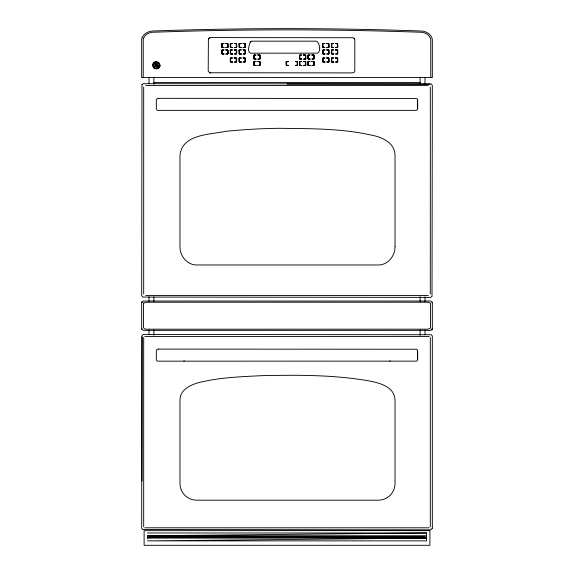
<?xml version="1.0" encoding="UTF-8"?>
<svg xmlns="http://www.w3.org/2000/svg" width="574" height="574" viewBox="0 0 574 574"><rect width="100%" height="100%" fill="white"/><g stroke="black" fill="none" stroke-linecap="round" stroke-linejoin="round"><path stroke-width="0.86" d="M224.039 54.049L221.987 53.942L222.116 50.426L224.039 49.859L221.708 50.261L221.708 53.647L224.039 54.049L222.116 53.49L221.708 50.261L222.712 50.06L222.389 49.859M224.039 47.606L221.987 47.499L222.116 43.976L224.039 43.416L221.708 43.818L221.708 47.204L224.039 47.606L222.116 47.046L221.708 43.818L222.712 43.617L222.389 43.416M225.726 49.859L227.778 49.974L227.648 53.49L225.726 54.049L228.057 53.647L228.057 50.261L225.726 49.859L227.648 50.426L228.057 53.647L227.06 53.848L227.383 54.049M225.726 43.416L227.778 43.531L227.648 47.046L225.726 47.606L228.057 47.204L228.057 43.818L225.726 43.416L227.648 43.976L228.057 47.204L227.06 47.405L227.383 47.606M232.628 54.049L230.583 53.942L230.705 50.426L232.628 49.859L230.296 50.261L230.296 53.647L232.628 54.049L230.705 53.49L230.296 50.261L231.3 50.06L230.978 49.859M232.628 47.606L230.583 47.499L230.705 43.976L232.628 43.416L230.296 43.818L230.296 47.204L232.628 47.606L230.705 47.046L230.296 43.818L231.3 43.617L230.978 43.416M232.628 62.1L230.583 61.992L230.705 58.469L232.628 57.917L230.296 58.311L230.296 61.705L232.628 62.1L230.705 61.54L230.296 58.311L231.3 58.11L230.978 57.917M234.314 49.859L236.366 49.974L236.237 53.49L234.314 54.049L236.646 53.647L236.646 50.261L234.314 49.859L236.237 50.426L236.646 53.647L235.649 53.848L235.971 54.049M234.314 57.917L236.366 58.024L236.237 61.54L234.314 62.1L236.646 61.705L236.646 58.311L234.314 57.917L236.237 58.469L236.646 61.705L235.649 61.899L235.971 62.1M241.367 47.606L239.315 47.499L239.437 43.976L241.367 43.416L239.028 43.818L239.028 47.204L241.367 47.606L239.437 47.046L239.351 44.341L238.928 44.22L240.032 43.617M241.367 62.1L239.315 61.992L239.437 58.469L241.367 57.917L239.028 58.311L239.028 61.705L241.367 62.1L239.437 61.54L239.028 58.311L240.032 58.11L239.71 57.917M243.046 49.859L245.098 49.974L244.969 53.49L243.046 54.049L245.378 53.647L245.378 50.261L243.046 49.859L244.969 50.426L245.378 53.647L244.381 53.848L244.703 54.049M243.046 43.416L245.098 43.531L244.969 47.046L243.046 47.606L245.378 47.204L245.378 43.818L243.046 43.416L244.969 43.976L245.378 47.204L244.381 47.405L244.703 47.606M243.046 57.917L245.098 58.024L244.969 61.54L243.046 62.1L245.378 61.705L245.378 58.311L243.046 57.917L244.969 58.469L245.378 61.705L244.381 61.899L244.703 62.1M256.133 65.587L254.081 65.472L254.21 61.956L256.133 61.396L253.801 61.791L253.801 65.185L256.133 65.587L254.21 65.02L253.801 61.791L254.799 61.59L254.476 61.396M256.133 59.136L254.081 59.029L254.21 55.513L256.133 54.946L253.801 55.348L253.801 58.735L256.133 59.136L254.21 58.577L253.801 55.348L254.799 55.147L254.476 54.946M288.464 65.587L286.412 65.472L286.541 61.956L288.464 61.396L286.125 61.791L286.125 65.185L288.464 65.587L286.541 65.02L286.125 61.791L287.129 61.59L286.806 61.396M295.273 61.396L297.318 61.504L297.196 65.02L295.273 65.587L297.605 65.185L297.605 61.791L295.273 61.396L297.196 61.956L297.605 65.185L296.6 65.379L296.923 65.587M301.795 59.136L299.743 59.029L299.872 55.513L301.795 54.946L299.463 55.348L299.463 58.735L301.795 59.136L299.872 58.577L299.463 55.348L300.467 55.147L300.145 54.946M301.795 65.587L299.743 65.472L299.872 61.956L301.795 61.396L299.463 61.791L299.463 65.185L301.795 65.587L299.872 65.02L299.463 61.791L300.467 61.59L300.145 61.396M303.481 61.396L305.533 61.504L305.404 65.02L303.481 65.587L305.813 65.185L305.813 61.791L303.481 61.396L305.404 61.956L305.813 65.185L304.816 65.379L305.138 65.587M303.481 54.946L305.533 55.061L305.404 58.577L303.481 59.136L305.813 58.735L305.813 55.348L303.481 54.946L305.404 55.513L305.813 58.735L304.816 58.935L305.138 59.136M310.161 59.136L308.109 59.029L308.238 55.513L310.161 54.946L307.829 55.348L307.829 58.735L310.161 59.136L308.238 58.577L307.829 55.348L308.826 55.147L308.503 54.946M310.161 65.587L308.109 65.472L308.238 61.956L310.161 61.396L307.829 61.791L307.829 65.185L310.161 65.587L308.238 65.02L307.829 61.791L308.826 61.59L308.503 61.396M311.847 54.946L313.899 55.061L313.77 58.577L311.847 59.136L314.179 58.735L314.179 55.348L311.847 54.946L313.77 55.513L313.863 58.211L314.287 58.333L313.182 58.935M311.847 61.396L313.899 61.504L313.77 65.02L311.847 65.587L314.179 65.185L314.179 61.791L311.847 61.396L313.77 61.956L314.179 65.185L313.182 65.379L313.497 65.587M325.006 54.049L322.954 53.942L323.083 50.426L325.006 49.859L322.674 50.261L322.674 53.647L325.006 54.049L323.083 53.49L322.674 50.261L323.679 50.06L323.356 49.859M325.006 62.1L322.954 61.992L323.083 58.469L325.006 57.917L322.674 58.311L322.674 61.705L325.006 62.1L323.083 61.54L322.674 58.311L323.679 58.11L323.356 57.917M326.692 43.416L328.744 43.531L328.615 47.046L326.692 47.606L329.024 47.204L329.024 43.818L326.692 43.416L328.615 43.976L329.024 47.204L328.027 47.405L328.35 47.606M326.692 57.917L328.744 58.024L328.615 61.54L326.692 62.1L329.024 61.705L329.024 58.311L326.692 57.917L328.615 58.469L329.024 61.705L328.027 61.899L328.35 62.1M326.692 49.859L328.744 49.974L328.615 53.49L326.692 54.049L329.024 53.647L329.024 50.261L326.692 49.859L328.615 50.426L329.024 53.647L328.027 53.848L328.35 54.049M333.745 47.606L331.693 47.499L331.815 43.976L333.745 43.416L331.406 43.818L331.406 47.204L333.745 47.606L331.815 47.046L331.406 43.818L332.411 43.617L332.088 43.416M333.745 62.1L331.693 61.992L331.815 58.469L333.745 57.917L331.406 58.311L331.406 61.705L333.745 62.1L331.815 61.54L331.406 58.311L332.411 58.11L332.088 57.917M333.745 54.049L331.693 53.942L331.815 50.426L333.745 49.859L331.406 50.261L331.406 53.647L333.745 54.049L331.815 53.49L331.406 50.261L332.411 50.06L332.088 49.859M335.424 43.416L337.476 43.531L337.347 47.046L335.424 47.606L337.756 47.204L337.756 43.818L335.424 43.416L337.347 43.976L337.756 47.204L336.759 47.405L337.082 47.606M335.424 57.917L337.476 58.024L337.347 61.54L335.424 62.1L337.756 61.705L337.756 58.311L335.424 57.917L337.347 58.469L337.756 61.705L336.759 61.899L337.082 62.1M335.424 49.859L337.476 49.974L337.347 53.49L335.424 54.049L337.756 53.647L337.756 50.261L335.424 49.859L337.347 50.426L337.756 53.647L336.759 53.848L337.082 54.049M155.805 63.707L155.26 64.496L155.733 63.635M239.351 50.792L239.688 50.16L241.367 49.859L239.315 49.974L238.928 50.67L239.028 53.647L241.367 54.049L239.688 53.748L239.351 53.124M322.99 44.341L323.334 43.717L325.006 43.416L322.954 43.531L322.566 44.22L322.674 47.204L325.006 47.606L323.083 47.046L322.674 43.818L323.679 43.617L323.356 43.416M236.33 46.681L235.993 47.305L234.314 47.606L236.366 47.499L236.753 46.803L236.646 43.818L234.314 43.416L235.993 43.717L236.33 44.341M208.398 38.767L208.204 70.975L209.697 72.755L352.364 72.905L354.086 72.338L354.804 70.975L354.804 39.52L353.311 37.741L210.651 37.583L208.398 38.767L209.697 37.741M259.835 58.211L259.491 58.835L257.812 59.136L259.864 59.029L260.259 58.333L260.151 55.348L257.812 54.946L259.491 55.248L259.835 55.879M259.835 64.654L259.491 65.285L257.812 65.587L259.864 65.472L260.259 64.783L260.151 61.791L257.812 61.396L259.491 61.691L259.835 62.322M143.687 87.047L143.687 294.024M430.313 294.024L430.313 87.047M143.687 337.519L143.687 526.753M430.313 526.753L430.313 337.519M238.928 50.67L239.315 49.974L239.315 53.942L241.367 54.049M236.753 46.803L236.366 47.499L236.366 43.531L234.314 43.416M260.259 58.333L259.864 59.029L259.864 55.061L257.812 54.946M260.259 64.783L259.864 65.472L259.864 61.504L257.812 61.396M323.679 47.405L322.674 47.204L322.99 46.681M431.949 329.792L432.33 329.175L432.33 302.225L430.572 301.041L143.428 301.041L141.67 302.225L141.67 329.175L143.428 330.359L430.572 330.359L431.949 329.792L431.569 329.419M250.221 42.002C249.389 44.987 246.684 51.402 250.465 53.167L317.594 53.167C321.053 51.753 319.74 42.275 316.303 41.156L251.764 41.156L250.221 42.002L251.161 41.314M141.67 329.124L142.051 328.715M431.949 302.685L432.33 302.276M239.028 43.818L239.71 43.416M313.497 59.136L314.179 58.735M322.674 47.204L323.356 47.606M426.504 532.981L147.496 535.75L147.496 538.103L149.742 537.242L424.258 537.242L426.504 538.103L147.496 540.866L426.504 540.866L426.504 532.981L147.496 532.981M424.258 536.611L426.504 535.75L147.496 535.75L149.742 536.611L424.258 536.611L424.258 537.242M144.727 336.472L429.273 336.472M429.273 527.8L144.727 527.8M221.987 47.499L222.712 47.405M230.583 47.499L231.3 47.405M239.315 47.499L240.032 47.405M227.06 50.06L227.778 49.974M235.649 50.06L236.366 49.974M244.381 50.06L245.098 49.974M259.147 55.147L259.864 55.061M331.693 47.499L332.411 47.405M230.583 61.992L231.3 61.899M328.027 50.06L328.744 49.974M239.315 61.992L240.032 61.899M336.759 50.06L337.476 49.974M304.816 55.147L305.533 55.061M313.182 55.147L313.899 55.061M254.081 65.472L254.799 65.379M286.412 65.472L287.129 65.379M322.954 61.992L323.679 61.899M299.743 65.472L300.467 65.379M331.693 61.992L332.411 61.899M308.109 65.472L308.826 65.379M227.06 43.617L227.778 43.531M235.649 43.617L236.366 43.531M244.381 43.617L245.098 43.531M221.987 53.942L222.712 53.848M230.583 53.942L231.3 53.848M239.315 53.942L240.032 53.848M328.027 43.617L328.744 43.531M336.759 43.617L337.476 43.531M235.649 58.11L236.366 58.024M244.381 58.11L245.098 58.024M254.081 59.029L254.799 58.935M259.147 61.59L259.864 61.504M322.954 53.942L323.679 53.848M331.693 53.942L332.411 53.848M299.743 59.029L300.467 58.935M308.109 59.029L308.826 58.935M296.6 61.59L297.318 61.504M328.027 58.11L328.744 58.024M304.816 61.59L305.533 61.504M336.759 58.11L337.476 58.024M313.182 61.59L313.899 61.504M153.882 82.434L420.118 82.434M287 84.055L430.048 84.055M145.667 85.562L428.333 85.562M145.667 295.517L428.333 295.517M147.496 538.103L426.504 538.103M331.693 43.531L332.411 43.617M322.954 43.531L323.679 43.617M336.759 53.848L337.476 53.942M328.027 53.848L328.744 53.942M230.583 43.531L231.3 43.617M221.987 43.531L222.712 43.617M331.693 58.024L332.411 58.11M322.954 58.024L323.679 58.11M304.816 58.935L305.533 59.029M244.381 53.848L245.098 53.942M308.109 61.504L308.826 61.59M299.743 61.504L300.467 61.59M235.649 53.848L236.366 53.942M227.06 53.848L227.778 53.942M286.412 61.504L287.129 61.59M239.315 58.024L240.032 58.11M230.583 58.024L231.3 58.11M254.081 61.504L254.799 61.59M336.759 47.405L337.476 47.499M328.027 47.405L328.744 47.499M331.693 49.974L332.411 50.06M322.954 49.974L323.679 50.06M308.109 55.061L308.826 55.147M244.381 47.405L245.098 47.499M299.743 55.061L300.467 55.147M227.06 47.405L227.778 47.499M336.759 61.899L337.476 61.992M328.027 61.899L328.744 61.992M230.583 49.974L231.3 50.06M221.987 49.974L222.712 50.06M254.081 55.061L254.799 55.147M313.182 65.379L313.899 65.472M304.816 65.379L305.533 65.472M296.6 65.379L297.318 65.472M244.381 61.899L245.098 61.992M235.649 61.899L236.366 61.992M209.697 72.755L210.651 72.905M155.152 68.564C168.196 67.567 150.381 54.724 153.466 67.56M154.04 67.911L154.564 68.292M142.051 301.637L142.431 301.981M431.949 328.715L432.33 329.124M141.67 302.276L142.051 302.685M354.086 38.149L354.61 38.767M153.244 66.907C154.858 71.119 161.588 67.919 159.658 63.944C158.166 59.753 151.357 62.157 152.835 66.354M430.765 77.555L430.765 39.599C430.12 35.337 425.894 32.711 421.868 32.288C331.994 29.073 242.006 29.073 152.132 32.288C148.106 32.711 143.88 35.337 143.235 39.599L143.235 77.555M425.004 77.555L425.004 83.818M425.004 296.894L425.004 301.372M425.004 330.021L425.004 334.498M420.118 77.555L420.118 84.227M420.118 296.679L420.118 301.486M420.118 329.914L420.118 335.238M417.52 100.35L417.52 108.522M417.52 351.109L417.52 359.288M389.933 360.709L389.933 361.304M184.067 360.709L184.067 361.304M153.882 77.555L153.882 84.227M153.882 297.045L153.882 301.486M153.882 329.914L153.882 335.238M149.742 536.611L149.742 537.242M148.996 77.555L148.996 83.818M148.996 296.894L148.996 301.372M148.996 330.021L148.996 334.498M142.015 336.737L142.015 480.99M154.664 66.57C155.647 67.538 155.855 64.245 154.664 66.57M154.442 64.13C156.264 65.666 155.037 64.898 154.392 66.936L155.367 67.05L156.049 65.371L156.932 64.819L156.437 66.627L157.864 67.05L158.245 65.888L157.348 65.551C156.774 67.696 157.95 64.726 157.907 66.555L157.068 66.799L156.767 65.615C158.022 65.034 157.75 64.195 157.283 63.42L156.035 65.034L156.257 64.188L155.253 64.826L156.049 63.944L155.576 63.391C154.693 65.049 154.98 63.8 154.442 64.13M159.536 65.307L159.364 66.34L159.335 65.027L158.826 65.013L159.12 66.268L158.331 67.804C158.338 68.93 153.997 68.241 155.92 68.464C157.003 68.737 156.846 67.251 155.977 68.105C153.107 69.519 152.734 61.683 153.452 65.752C153.143 62.014 158.237 60.478 159.536 65.307M395.027 246.734C395.192 255.846 387.959 264.973 378.467 264.98L196.53 264.98C187.038 264.973 179.813 255.846 179.978 246.734L179.978 155.604C181.657 134.065 210.084 134.603 225.697 131.338A614.732 614.732 0 0 1 278.29 128.303C309.558 128.691 341.415 128.26 372.074 135.277C382.6 137.222 395.17 143.199 395.027 155.604L395.027 246.734M180.401 396.526L179.978 400.2L179.978 483.516A16.711 16.711 0 0 0 186.184 496.532L189.255 498.505L192.735 499.76L196.53 500.198L378.467 500.198L382.262 499.76L385.75 498.505L388.82 496.532A16.711 16.711 0 0 0 395.027 483.516L395.027 400.2C394.647 386.553 379.299 382.822 368.393 380.806C332.927 374.671 296.615 374.915 260.74 375.705C239.473 376.781 217.969 377.599 197.262 383.009C190.381 385.24 182.424 388.914 180.401 396.526M157.577 63.743L157.154 64.338L157.577 63.743M142.072 37.848L141.67 39.477L141.67 77.555L432.33 77.555L432.33 39.477C431.591 34.569 426.712 31.541 422.084 31.053C332.066 27.839 241.934 27.839 151.916 31.053C147.812 31.541 143.593 33.801 142.072 37.848M141.979 84.679L141.67 295.567L142.582 297.059L430.672 297.397L432.021 296.399L432.33 85.504L431.418 84.019L143.328 83.675L141.979 84.679M432.33 528.166L430.672 529.838L142.582 529.529L141.67 528.166L141.979 335.352L143.328 334.434L431.418 334.75L432.33 336.106L432.33 528.166M143.809 303.086L143.428 303.854L143.428 327.546L144.705 328.916L145.853 329.175L428.147 329.175L430.191 328.314L430.572 327.546L430.572 303.854L430.191 303.086L428.147 302.225L145.853 302.225L143.809 303.086M158.331 98.333L157.563 98.484A2.016 2.016 0 0 0 156.322 100.35L156.322 108.522A2.016 2.016 0 0 0 157.563 110.387L416.437 110.387A2.023 2.023 0 0 0 417.678 108.522L417.678 100.35A2.023 2.023 0 0 0 416.437 98.484L158.331 98.333M158.331 349.092L157.563 349.243A2.016 2.016 0 0 0 156.322 351.109L156.322 359.288A2.016 2.016 0 0 0 157.563 361.154L416.437 361.146A2.023 2.023 0 0 0 417.678 359.288L417.678 351.109A2.023 2.023 0 0 0 416.437 349.243L158.331 349.092M429.89 530.641L144.11 530.641L144.11 545.3L429.89 545.3L429.89 530.641"/></g></svg>
